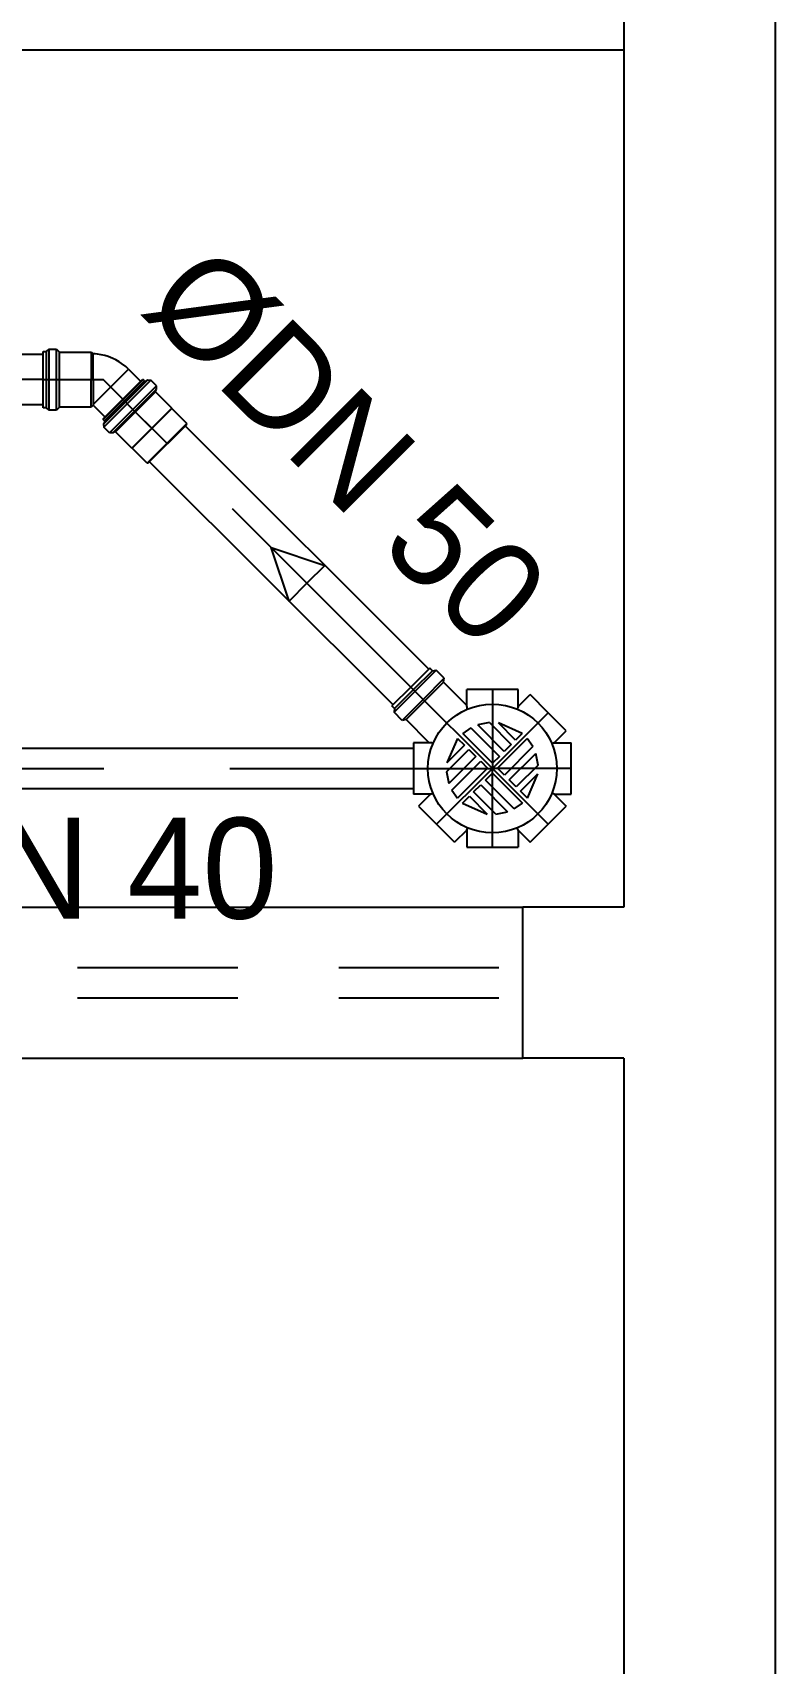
# Model space of a CAD drawing. Header units: millimetres. Extents: x -1292 to 2253, y 326 to 453.
# Drawn here: x 2098.413 to 2099.149, y 346.221 to 347.838 of the extents above; entities that cross this region are included whole.
import ezdxf
from ezdxf.enums import TextEntityAlignment as Align

# ---------------------------------------------------------------- set-up
doc = ezdxf.new("R2010")
doc.units = ezdxf.units.MM
doc.header["$LTSCALE"] = 0.5
doc.linetypes.add('HIDDEN', pattern=[9.525, 6.35, -3.175])
doc.linetypes.add('HIDDENX2', pattern=[0.75, 0.5, -0.25])
for name, color, linetype in [('-HIDRO', 8, 'Continuous'), ('Eixo', 4, 'HIDDENX2'), ('Esgoto', 5, 'ByLayer'), ('TEXTO', 7, 'Continuous')]:
    doc.layers.add(name, color=color, linetype=linetype)

msp = doc.modelspace()

# ---------------------------------------------------------------- linework, layer by layer
at = {"layer": '-HIDRO', "ltscale": 0.05}
for p, q in [((2099.1487, 364.4712), (2099.1487, 339.4712)), ((2098.9987, 348.6212), (2098.9987, 346.9712)), ((2098.1487, 347.8212), (2098.9987, 347.8212)), ((2098.1987, 346.9712), (2098.8987, 346.9712)), ((2098.9987, 346.9712), (2098.8987, 346.9712)), ((2098.8987, 346.8212), (2098.8987, 346.9712)), ((2098.1987, 346.8212), (2098.8987, 346.8212)), ((2098.9987, 346.8212), (2098.8987, 346.8212)), ((2098.9987, 346.8212), (2098.9987, 339.9712))]:
    msp.add_line(p, q, dxfattribs=at)
at = {"layer": '-HIDRO', "linetype": 'HIDDEN', "ltscale": 0.05}
for p, q in [((2098.1987, 346.9112), (2098.8987, 346.9112)), ((2098.1987, 346.8812), (2098.8987, 346.8812))]:
    msp.add_line(p, q, dxfattribs=at)
at = {"layer": 'Eixo'}
for p, q in [((2098.4233, 347.4942), (2097.5236, 347.4942)), ((2098.4233, 347.4942), (2098.4828, 347.4942)), ((2098.5298, 347.4471), (2098.4828, 347.4942)), ((2098.5465, 347.4305), (2098.5244, 347.4526)), ((2098.5298, 347.4471), (2098.5244, 347.4526)), ((2098.7876, 347.1893), (2098.5465, 347.4305)), ((2098.7876, 347.1893), (2098.8684, 347.1086)), ((2098.8684, 347.1868), (2098.8684, 347.1086)), ((2098.9236, 347.1639), (2098.8684, 347.1086)), ((2097.8583, 347.1086), (2098.7902, 347.1086)), ((2098.7902, 347.1086), (2098.8684, 347.1086)), ((2098.8131, 347.0533), (2098.8684, 347.1086)), ((2098.9465, 347.1086), (2098.8684, 347.1086)), ((2098.9236, 347.0533), (2098.8684, 347.1086)), ((2098.8684, 347.0304), (2098.8684, 347.1086))]:
    msp.add_line(p, q, dxfattribs=at)
at = {"layer": 'Esgoto', "color": 2}
for p, q in [((2098.4233, 347.4663), (2098.4234, 347.5221)), ((2098.4234, 347.5221), (2098.4268, 347.5221)), ((2098.4267, 347.4663), (2098.4268, 347.5221)), ((2098.4268, 347.5221), (2098.4294, 347.5244)), ((2098.4294, 347.5244), (2098.4367, 347.5244)), ((2098.4294, 347.4639), (2098.4294, 347.5244)), ((2098.4366, 347.4639), (2098.4367, 347.5244)), ((2098.4367, 347.5244), (2098.4396, 347.5214)), ((2098.4395, 347.4669), (2098.4396, 347.5214)), ((2098.4396, 347.5214), (2098.4711, 347.5213)), ((2098.471, 347.4669), (2098.4711, 347.5213)), ((2098.4711, 347.5213), (2098.4727, 347.5197)), ((2098.4749, 347.5196), (2098.4727, 347.5197)), ((2098.4727, 347.5197), (2098.4729, 347.4688)), ((2098.4772, 347.5194), (2098.4749, 347.5196)), ((2098.4809, 347.5188), (2098.4772, 347.5194)), ((2098.4846, 347.518), (2098.4809, 347.5188)), ((2098.4879, 347.517), (2098.4846, 347.518)), ((2098.508, 347.5045), (2098.4729, 347.4694)), ((2098.4924, 347.5152), (2098.4879, 347.517)), ((2098.4952, 347.5139), (2098.4924, 347.5152)), ((2098.4987, 347.5119), (2098.4952, 347.5139)), ((2098.501, 347.5103), (2098.4987, 347.5119)), ((2098.5051, 347.5072), (2098.501, 347.5103)), ((2098.508, 347.5045), (2098.5051, 347.5072)), ((2098.508, 347.5045), (2098.52, 347.4924)), ((2098.4828, 347.4545), (2098.5225, 347.4942)), ((2098.4828, 347.4552), (2098.5218, 347.4942)), ((2098.4831, 347.45), (2098.527, 347.4939)), ((2098.4835, 347.4469), (2098.53, 347.4935)), ((2098.4841, 347.4532), (2098.5238, 347.4929)), ((2098.4843, 347.452), (2098.525, 347.4927)), ((2098.4891, 347.4414), (2098.5356, 347.4879)), ((2098.5218, 347.4942), (2098.5225, 347.4942)), ((2098.5238, 347.4929), (2098.5225, 347.4942)), ((2098.5238, 347.4929), (2098.525, 347.4927)), ((2098.525, 347.4927), (2098.527, 347.4939)), ((2098.527, 347.4939), (2098.53, 347.4935)), ((2098.5356, 347.4879), (2098.53, 347.4935)), ((2098.5357, 347.4846), (2098.5356, 347.4879)), ((2098.4924, 347.4413), (2098.5357, 347.4846)), ((2098.4938, 347.4424), (2098.5346, 347.4832)), ((2098.4951, 347.4423), (2098.5347, 347.4819)), ((2098.5346, 347.4832), (2098.5357, 347.4846)), ((2098.5347, 347.4819), (2098.5346, 347.4832)), ((2098.5507, 347.4658), (2098.5347, 347.4819)), ((2098.4267, 347.4663), (2098.4233, 347.4663)), ((2098.4294, 347.4639), (2098.4267, 347.4663)), ((2098.4366, 347.4639), (2098.4294, 347.4639)), ((2098.4395, 347.4669), (2098.4366, 347.4639)), ((2098.471, 347.4669), (2098.4395, 347.4669)), ((2098.4729, 347.4688), (2098.471, 347.4669)), ((2098.4846, 347.4571), (2098.4729, 347.4688)), ((2098.4828, 347.4552), (2098.4828, 347.4545)), ((2098.4841, 347.4532), (2098.4828, 347.4545)), ((2098.4841, 347.4532), (2098.4843, 347.452)), ((2098.5111, 347.4263), (2098.5507, 347.4658)), ((2098.5114, 347.4263), (2098.5507, 347.4656)), ((2098.5507, 347.4656), (2098.5507, 347.4658)), ((2098.5657, 347.4505), (2098.5507, 347.4656)), ((2098.4843, 347.452), (2098.4831, 347.45)), ((2098.4831, 347.45), (2098.4835, 347.4469)), ((2098.4891, 347.4414), (2098.4835, 347.4469)), ((2098.4924, 347.4413), (2098.4891, 347.4414)), ((2098.4938, 347.4424), (2098.4924, 347.4413)), ((2098.4951, 347.4423), (2098.4938, 347.4424)), ((2098.5111, 347.4263), (2098.4951, 347.4423)), ((2098.5265, 347.4112), (2098.5657, 347.4505)), ((2098.5272, 347.4112), (2098.5657, 347.4498)), ((2098.5657, 347.4498), (2098.5657, 347.4505)), ((2098.5114, 347.4263), (2098.5111, 347.4263)), ((2098.5265, 347.4112), (2098.5114, 347.4263)), ((2098.5272, 347.4112), (2098.5265, 347.4112)), ((2098.8064, 347.2081), (2098.7876, 347.1893)), ((2098.809, 347.2055), (2098.7902, 347.1868)), ((2098.8127, 347.206), (2098.7919, 347.1851)), ((2098.8207, 347.198), (2098.7998, 347.1771)), ((2098.809, 347.2055), (2098.8064, 347.2081)), ((2098.809, 347.2055), (2098.8127, 347.206)), ((2098.8207, 347.198), (2098.8127, 347.206)), ((2098.82, 347.194), (2098.8207, 347.198)), ((2098.7876, 347.1893), (2098.7689, 347.1706)), ((2098.7919, 347.1851), (2098.771, 347.1643)), ((2098.7902, 347.1868), (2098.7714, 347.168)), ((2098.82, 347.194), (2098.8015, 347.1755)), ((2098.843, 347.1711), (2098.82, 347.194)), ((2098.843, 347.17), (2098.843, 347.1868)), ((2098.8684, 347.1868), (2098.843, 347.1868)), ((2098.8938, 347.1868), (2098.8684, 347.1868)), ((2098.8938, 347.1699), (2098.8938, 347.1868)), ((2098.8938, 347.1699), (2098.9057, 347.1819)), ((2098.9236, 347.1639), (2098.9057, 347.1819)), ((2098.7714, 347.168), (2098.7689, 347.1706)), ((2098.7714, 347.168), (2098.771, 347.1643)), ((2098.779, 347.1563), (2098.771, 347.1643)), ((2098.7998, 347.1771), (2098.779, 347.1563)), ((2098.8015, 347.1755), (2098.783, 347.157)), ((2098.843, 347.17), (2098.843, 347.17)), ((2098.843, 347.17), (2098.843, 347.17)), ((2098.843, 347.17), (2098.843, 347.17)), ((2098.843, 347.17), (2098.843, 347.17)), ((2098.843, 347.17), (2098.843, 347.17)), ((2098.843, 347.17), (2098.843, 347.17)), ((2098.843, 347.17), (2098.843, 347.17)), ((2098.843, 347.17), (2098.843, 347.17)), ((2098.843, 347.17), (2098.843, 347.17)), ((2098.843, 347.17), (2098.843, 347.1699)), ((2098.843, 347.1699), (2098.843, 347.1699)), ((2098.843, 347.1699), (2098.843, 347.1699)), ((2098.843, 347.1699), (2098.843, 347.1699)), ((2098.843, 347.1699), (2098.843, 347.1699)), ((2098.843, 347.1699), (2098.843, 347.1699)), ((2098.843, 347.1699), (2098.843, 347.1699)), ((2098.843, 347.1699), (2098.843, 347.1699)), ((2098.843, 347.1699), (2098.843, 347.1699)), ((2098.843, 347.1699), (2098.843, 347.1699)), ((2098.843, 347.1699), (2098.843, 347.1699)), ((2098.843, 347.1699), (2098.843, 347.1699)), ((2098.843, 347.1699), (2098.843, 347.1699)), ((2098.843, 347.1699), (2098.843, 347.1698)), ((2098.843, 347.1698), (2098.843, 347.1698)), ((2098.843, 347.1698), (2098.843, 347.1698)), ((2098.843, 347.1698), (2098.843, 347.1698)), ((2098.843, 347.1698), (2098.843, 347.1698)), ((2098.843, 347.1698), (2098.843, 347.1698)), ((2098.843, 347.1698), (2098.843, 347.1698)), ((2098.843, 347.1698), (2098.843, 347.1698)), ((2098.843, 347.1698), (2098.843, 347.1698)), ((2098.843, 347.1698), (2098.843, 347.1698)), ((2098.843, 347.1698), (2098.843, 347.1698)), ((2098.843, 347.1698), (2098.843, 347.1698)), ((2098.843, 347.1698), (2098.843, 347.1698)), ((2098.843, 347.1698), (2098.843, 347.1697)), ((2098.843, 347.1697), (2098.843, 347.1697)), ((2098.843, 347.1697), (2098.843, 347.1697)), ((2098.843, 347.1697), (2098.843, 347.1697)), ((2098.843, 347.1697), (2098.843, 347.1697)), ((2098.843, 347.1697), (2098.843, 347.1697)), ((2098.843, 347.1697), (2098.843, 347.1697)), ((2098.843, 347.1697), (2098.843, 347.1697)), ((2098.843, 347.1697), (2098.843, 347.1697)), ((2098.843, 347.1697), (2098.843, 347.1697)), ((2098.843, 347.1697), (2098.843, 347.1697)), ((2098.843, 347.1697), (2098.843, 347.1696)), ((2098.843, 347.1696), (2098.843, 347.1696)), ((2098.843, 347.1696), (2098.843, 347.1696)), ((2098.843, 347.1696), (2098.843, 347.1696)), ((2098.843, 347.1696), (2098.843, 347.1696)), ((2098.843, 347.1696), (2098.843, 347.1696)), ((2098.843, 347.1696), (2098.843, 347.1696)), ((2098.843, 347.1696), (2098.843, 347.1696)), ((2098.843, 347.1696), (2098.843, 347.1696)), ((2098.843, 347.1696), (2098.843, 347.1696)), ((2098.843, 347.1696), (2098.843, 347.1696)), ((2098.843, 347.1696), (2098.843, 347.1696)), ((2098.843, 347.1696), (2098.843, 347.1695)), ((2098.843, 347.1695), (2098.843, 347.1695)), ((2098.843, 347.1695), (2098.843, 347.1695)), ((2098.843, 347.1695), (2098.843, 347.1695)), ((2098.843, 347.1695), (2098.843, 347.1695)), ((2098.843, 347.1695), (2098.843, 347.1695)), ((2098.843, 347.1695), (2098.843, 347.1695)), ((2098.843, 347.1695), (2098.843, 347.1695)), ((2098.843, 347.1695), (2098.843, 347.1695)), ((2098.843, 347.1695), (2098.843, 347.1695)), ((2098.843, 347.1695), (2098.843, 347.1694)), ((2098.843, 347.1694), (2098.843, 347.1694)), ((2098.843, 347.1694), (2098.843, 347.1694)), ((2098.843, 347.1694), (2098.843, 347.1694)), ((2098.843, 347.1694), (2098.843, 347.1694)), ((2098.843, 347.1694), (2098.843, 347.1694)), ((2098.843, 347.1694), (2098.843, 347.1694)), ((2098.843, 347.1694), (2098.843, 347.1694)), ((2098.843, 347.1694), (2098.843, 347.1694)), ((2098.843, 347.1694), (2098.843, 347.1694)), ((2098.843, 347.1694), (2098.843, 347.1694)), ((2098.843, 347.1694), (2098.843, 347.1693)), ((2098.843, 347.1693), (2098.843, 347.1693)), ((2098.843, 347.1693), (2098.843, 347.1693)), ((2098.843, 347.1693), (2098.843, 347.1693)), ((2098.843, 347.1693), (2098.843, 347.1693)), ((2098.843, 347.1693), (2098.843, 347.1693)), ((2098.843, 347.1693), (2098.843, 347.1693)), ((2098.843, 347.1693), (2098.843, 347.1693)), ((2098.843, 347.1693), (2098.843, 347.1693)), ((2098.843, 347.1693), (2098.843, 347.1693)), ((2098.843, 347.1693), (2098.843, 347.1692)), ((2098.843, 347.1692), (2098.843, 347.1692)), ((2098.843, 347.1692), (2098.843, 347.1692)), ((2098.843, 347.1692), (2098.843, 347.1692)), ((2098.843, 347.1692), (2098.843, 347.1692)), ((2098.843, 347.1692), (2098.843, 347.1692)), ((2098.843, 347.1692), (2098.843, 347.1692)), ((2098.843, 347.1692), (2098.843, 347.1692)), ((2098.843, 347.1692), (2098.843, 347.1692)), ((2098.843, 347.1692), (2098.843, 347.1692)), ((2098.843, 347.1692), (2098.843, 347.1691)), ((2098.843, 347.1691), (2098.843, 347.1691)), ((2098.843, 347.1691), (2098.843, 347.1691)), ((2098.843, 347.1691), (2098.843, 347.1691)), ((2098.843, 347.1691), (2098.843, 347.1691)), ((2098.843, 347.1691), (2098.843, 347.1691)), ((2098.843, 347.1691), (2098.843, 347.1691)), ((2098.843, 347.1691), (2098.843, 347.1691)), ((2098.843, 347.1691), (2098.843, 347.1691)), ((2098.843, 347.1691), (2098.843, 347.169)), ((2098.843, 347.169), (2098.8431, 347.169)), ((2098.8431, 347.169), (2098.8431, 347.169)), ((2098.8431, 347.169), (2098.8431, 347.169)), ((2098.8431, 347.169), (2098.8431, 347.169)), ((2098.8431, 347.169), (2098.8431, 347.169)), ((2098.8431, 347.169), (2098.8431, 347.169)), ((2098.8431, 347.169), (2098.8431, 347.169)), ((2098.8431, 347.169), (2098.8431, 347.169)), ((2098.8431, 347.169), (2098.8431, 347.1689)), ((2098.8431, 347.1689), (2098.8431, 347.1689)), ((2098.8431, 347.1689), (2098.8431, 347.1689)), ((2098.8431, 347.1689), (2098.8431, 347.1689)), ((2098.8431, 347.1689), (2098.8431, 347.1689)), ((2098.8431, 347.1689), (2098.8431, 347.1689)), ((2098.8431, 347.1689), (2098.8431, 347.1689)), ((2098.8431, 347.1689), (2098.8431, 347.1689)), ((2098.8431, 347.1689), (2098.8431, 347.1689)), ((2098.8431, 347.1689), (2098.8431, 347.1689)), ((2098.8431, 347.1689), (2098.8431, 347.1688)), ((2098.8431, 347.1688), (2098.8431, 347.1688)), ((2098.8431, 347.1688), (2098.8431, 347.1688)), ((2098.8431, 347.1688), (2098.8431, 347.1688)), ((2098.8431, 347.1688), (2098.8431, 347.1688)), ((2098.8431, 347.1688), (2098.8431, 347.1688)), ((2098.8431, 347.1688), (2098.8431, 347.1688)), ((2098.8431, 347.1688), (2098.8431, 347.1688)), ((2098.8431, 347.1688), (2098.8431, 347.1687)), ((2098.8431, 347.1687), (2098.8431, 347.1687)), ((2098.8431, 347.1687), (2098.8431, 347.1687)), ((2098.8431, 347.1687), (2098.8431, 347.1687)), ((2098.8431, 347.1687), (2098.8431, 347.1687)), ((2098.8431, 347.1687), (2098.8431, 347.1687)), ((2098.8431, 347.1687), (2098.8431, 347.1687)), ((2098.8431, 347.1687), (2098.8431, 347.1687)), ((2098.8431, 347.1687), (2098.8431, 347.1687)), ((2098.8431, 347.1687), (2098.8431, 347.1686)), ((2098.8431, 347.1686), (2098.8431, 347.1686)), ((2098.8431, 347.1686), (2098.8431, 347.1686)), ((2098.8431, 347.1686), (2098.8431, 347.1686)), ((2098.8431, 347.1686), (2098.8431, 347.1686)), ((2098.8431, 347.1686), (2098.8431, 347.1686)), ((2098.8431, 347.1686), (2098.8431, 347.1686)), ((2098.8431, 347.1686), (2098.8431, 347.1686)), ((2098.8431, 347.1686), (2098.8431, 347.1686)), ((2098.8431, 347.1686), (2098.8431, 347.1685)), ((2098.8431, 347.1685), (2098.8431, 347.1685)), ((2098.8431, 347.1685), (2098.8431, 347.1685)), ((2098.8431, 347.1685), (2098.8431, 347.1685)), ((2098.8431, 347.1685), (2098.8431, 347.1685)), ((2098.8431, 347.1685), (2098.8431, 347.1685)), ((2098.8431, 347.1685), (2098.8431, 347.1685)), ((2098.8431, 347.1685), (2098.8431, 347.1685)), ((2098.8431, 347.1685), (2098.8432, 347.1684)), ((2098.8432, 347.1684), (2098.8432, 347.1684)), ((2098.8432, 347.1684), (2098.8432, 347.1684)), ((2098.8432, 347.1684), (2098.8432, 347.1684)), ((2098.8432, 347.1684), (2098.8432, 347.1684)), ((2098.8432, 347.1684), (2098.8432, 347.1684)), ((2098.8432, 347.1684), (2098.8432, 347.1684)), ((2098.8432, 347.1684), (2098.8432, 347.1684)), ((2098.8432, 347.1684), (2098.8432, 347.1684)), ((2098.8432, 347.1684), (2098.8432, 347.1683)), ((2098.8432, 347.1683), (2098.8432, 347.1683)), ((2098.8432, 347.1683), (2098.8432, 347.1683)), ((2098.8432, 347.1683), (2098.8432, 347.1683)), ((2098.8432, 347.1683), (2098.8432, 347.1683)), ((2098.8432, 347.1683), (2098.8432, 347.1683)), ((2098.8432, 347.1683), (2098.8432, 347.1683)), ((2098.8432, 347.1683), (2098.8432, 347.1683)), ((2098.8432, 347.1683), (2098.8432, 347.1682)), ((2098.8432, 347.1682), (2098.8432, 347.1682)), ((2098.8432, 347.1682), (2098.8432, 347.1682)), ((2098.8432, 347.1682), (2098.8432, 347.1682)), ((2098.8432, 347.1682), (2098.8432, 347.1682)), ((2098.8432, 347.1682), (2098.8432, 347.1682)), ((2098.8432, 347.1682), (2098.8432, 347.1682)), ((2098.8432, 347.1682), (2098.8432, 347.1682)), ((2098.8432, 347.1682), (2098.8432, 347.1681)), ((2098.8432, 347.1681), (2098.8432, 347.1681)), ((2098.8432, 347.1681), (2098.8432, 347.1681)), ((2098.8432, 347.1681), (2098.8432, 347.1681)), ((2098.8432, 347.1681), (2098.8432, 347.1681)), ((2098.8432, 347.1681), (2098.8432, 347.1681)), ((2098.8432, 347.1681), (2098.8432, 347.1681)), ((2098.8432, 347.1681), (2098.8432, 347.1681)), ((2098.8432, 347.1681), (2098.8432, 347.1681)), ((2098.8432, 347.1681), (2098.8432, 347.168)), ((2098.8432, 347.168), (2098.8432, 347.168)), ((2098.8432, 347.168), (2098.8432, 347.168)), ((2098.8432, 347.168), (2098.8432, 347.168)), ((2098.8432, 347.168), (2098.8432, 347.168)), ((2098.8432, 347.168), (2098.8432, 347.168)), ((2098.8432, 347.168), (2098.8432, 347.168)), ((2098.8432, 347.168), (2098.8432, 347.168)), ((2098.8432, 347.168), (2098.8433, 347.1679)), ((2098.8433, 347.1679), (2098.8433, 347.1679)), ((2098.8433, 347.1679), (2098.8433, 347.1679)), ((2098.8433, 347.1679), (2098.8433, 347.1679)), ((2098.8433, 347.1679), (2098.8433, 347.1679)), ((2098.8433, 347.1679), (2098.8433, 347.1679)), ((2098.8433, 347.1679), (2098.8433, 347.1679)), ((2098.8433, 347.1679), (2098.8433, 347.1679)), ((2098.8433, 347.1679), (2098.8433, 347.1678)), ((2098.8433, 347.1678), (2098.8433, 347.1678)), ((2098.8433, 347.1678), (2098.8433, 347.1678)), ((2098.8433, 347.1678), (2098.8433, 347.1678)), ((2098.8433, 347.1678), (2098.8433, 347.1678)), ((2098.8433, 347.1678), (2098.8433, 347.1678)), ((2098.8433, 347.1678), (2098.8433, 347.1678)), ((2098.8433, 347.1678), (2098.8433, 347.1678)), ((2098.8433, 347.1678), (2098.8433, 347.1677)), ((2098.8433, 347.1677), (2098.8433, 347.1677)), ((2098.8433, 347.1677), (2098.8433, 347.1677)), ((2098.8433, 347.1677), (2098.8433, 347.1677)), ((2098.8433, 347.1677), (2098.8433, 347.1677)), ((2098.8433, 347.1677), (2098.8433, 347.1677)), ((2098.8433, 347.1677), (2098.8433, 347.1677)), ((2098.8433, 347.1677), (2098.8433, 347.1677)), ((2098.8433, 347.1677), (2098.8433, 347.1676)), ((2098.8433, 347.1676), (2098.8433, 347.1676)), ((2098.8433, 347.1676), (2098.8433, 347.1676)), ((2098.8433, 347.1676), (2098.8433, 347.1676)), ((2098.8433, 347.1676), (2098.8433, 347.1676)), ((2098.8433, 347.1676), (2098.8433, 347.1676)), ((2098.8433, 347.1676), (2098.8433, 347.1676)), ((2098.8433, 347.1676), (2098.8433, 347.1676)), ((2098.8433, 347.1676), (2098.8433, 347.1675)), ((2098.8433, 347.1675), (2098.8433, 347.1675)), ((2098.8433, 347.1675), (2098.8433, 347.1675)), ((2098.8433, 347.1675), (2098.8433, 347.1675)), ((2098.8433, 347.1675), (2098.8433, 347.1675)), ((2098.8433, 347.1675), (2098.8433, 347.1675)), ((2098.8433, 347.1675), (2098.8434, 347.1675)), ((2098.8434, 347.1675), (2098.8434, 347.1675)), ((2098.8434, 347.1675), (2098.8434, 347.1674)), ((2098.8434, 347.1674), (2098.8434, 347.1674)), ((2098.8434, 347.1674), (2098.8434, 347.1674)), ((2098.8434, 347.1674), (2098.8434, 347.1674)), ((2098.8434, 347.1674), (2098.8434, 347.1674)), ((2098.8434, 347.1674), (2098.8434, 347.1674)), ((2098.8434, 347.1674), (2098.8434, 347.1674)), ((2098.8434, 347.1674), (2098.8434, 347.1674)), ((2098.8434, 347.1674), (2098.8434, 347.1673)), ((2098.8434, 347.1673), (2098.8434, 347.1673)), ((2098.8434, 347.1673), (2098.8434, 347.1673)), ((2098.8434, 347.1673), (2098.8434, 347.1673)), ((2098.8938, 347.1699), (2098.8928, 347.1675)), ((2098.9416, 347.146), (2098.9236, 347.1639)), ((2098.783, 347.157), (2098.779, 347.1563)), ((2098.8059, 347.134), (2098.783, 347.157)), ((2098.8471, 347.1489), (2098.839, 347.1433)), ((2098.8471, 347.1489), (2098.8754, 347.1206)), ((2098.8654, 347.154), (2098.8539, 347.1517)), ((2098.8802, 347.1254), (2098.8539, 347.1517)), ((2098.8654, 347.154), (2098.8871, 347.1323)), ((2098.898, 347.1432), (2098.8743, 347.1537)), ((2098.8914, 347.1366), (2098.8743, 347.1537)), ((2098.9297, 347.134), (2098.9416, 347.146)), ((2098.807, 347.134), (2098.7902, 347.134)), ((2098.7902, 347.134), (2098.7902, 347.1086)), ((2098.8071, 347.134), (2098.807, 347.134)), ((2098.807, 347.134), (2098.807, 347.134)), ((2098.807, 347.134), (2098.807, 347.134)), ((2098.807, 347.134), (2098.807, 347.134)), ((2098.807, 347.134), (2098.807, 347.134)), ((2098.807, 347.134), (2098.807, 347.134)), ((2098.807, 347.134), (2098.807, 347.134)), ((2098.807, 347.134), (2098.807, 347.134)), ((2098.807, 347.134), (2098.807, 347.134)), ((2098.807, 347.134), (2098.807, 347.134)), ((2098.807, 347.134), (2098.807, 347.134)), ((2098.807, 347.134), (2098.807, 347.134)), ((2098.8072, 347.134), (2098.8071, 347.134)), ((2098.8071, 347.134), (2098.8071, 347.134)), ((2098.8071, 347.134), (2098.8071, 347.134)), ((2098.8071, 347.134), (2098.8071, 347.134)), ((2098.8071, 347.134), (2098.8071, 347.134)), ((2098.8071, 347.134), (2098.8071, 347.134)), ((2098.8071, 347.134), (2098.8071, 347.134)), ((2098.8071, 347.134), (2098.8071, 347.134)), ((2098.8071, 347.134), (2098.8071, 347.134)), ((2098.8071, 347.134), (2098.8071, 347.134)), ((2098.8071, 347.134), (2098.8071, 347.134)), ((2098.8071, 347.134), (2098.8071, 347.134)), ((2098.8071, 347.134), (2098.8071, 347.134)), ((2098.8073, 347.134), (2098.8072, 347.134)), ((2098.8072, 347.134), (2098.8072, 347.134)), ((2098.8072, 347.134), (2098.8072, 347.134)), ((2098.8072, 347.134), (2098.8072, 347.134)), ((2098.8072, 347.134), (2098.8072, 347.134)), ((2098.8072, 347.134), (2098.8072, 347.134)), ((2098.8072, 347.134), (2098.8072, 347.134)), ((2098.8072, 347.134), (2098.8072, 347.134)), ((2098.8072, 347.134), (2098.8072, 347.134)), ((2098.8072, 347.134), (2098.8072, 347.134)), ((2098.8072, 347.134), (2098.8072, 347.134)), ((2098.8072, 347.134), (2098.8072, 347.134)), ((2098.8074, 347.134), (2098.8073, 347.134)), ((2098.8073, 347.134), (2098.8073, 347.134)), ((2098.8073, 347.134), (2098.8073, 347.134)), ((2098.8073, 347.134), (2098.8073, 347.134)), ((2098.8073, 347.134), (2098.8073, 347.134)), ((2098.8073, 347.134), (2098.8073, 347.134)), ((2098.8073, 347.134), (2098.8073, 347.134)), ((2098.8073, 347.134), (2098.8073, 347.134)), ((2098.8073, 347.134), (2098.8073, 347.134)), ((2098.8073, 347.134), (2098.8073, 347.134)), ((2098.8073, 347.134), (2098.8073, 347.134)), ((2098.8073, 347.134), (2098.8073, 347.134)), ((2098.8075, 347.134), (2098.8074, 347.134)), ((2098.8074, 347.134), (2098.8074, 347.134)), ((2098.8074, 347.134), (2098.8074, 347.134)), ((2098.8074, 347.134), (2098.8074, 347.134)), ((2098.8074, 347.134), (2098.8074, 347.134)), ((2098.8074, 347.134), (2098.8074, 347.134)), ((2098.8074, 347.134), (2098.8074, 347.134)), ((2098.8074, 347.134), (2098.8074, 347.134)), ((2098.8074, 347.134), (2098.8074, 347.134)), ((2098.8074, 347.134), (2098.8074, 347.134)), ((2098.8074, 347.134), (2098.8074, 347.134)), ((2098.8076, 347.134), (2098.8075, 347.134)), ((2098.8075, 347.134), (2098.8075, 347.134)), ((2098.8075, 347.134), (2098.8075, 347.134)), ((2098.8075, 347.134), (2098.8075, 347.134)), ((2098.8075, 347.134), (2098.8075, 347.134)), ((2098.8075, 347.134), (2098.8075, 347.134)), ((2098.8075, 347.134), (2098.8075, 347.134)), ((2098.8075, 347.134), (2098.8075, 347.134)), ((2098.8075, 347.134), (2098.8075, 347.134)), ((2098.8075, 347.134), (2098.8075, 347.134)), ((2098.8075, 347.134), (2098.8075, 347.134)), ((2098.8077, 347.134), (2098.8076, 347.134)), ((2098.8076, 347.134), (2098.8076, 347.134)), ((2098.8076, 347.134), (2098.8076, 347.134)), ((2098.8076, 347.134), (2098.8076, 347.134)), ((2098.8076, 347.134), (2098.8076, 347.134)), ((2098.8076, 347.134), (2098.8076, 347.134)), ((2098.8076, 347.134), (2098.8076, 347.134)), ((2098.8076, 347.134), (2098.8076, 347.134)), ((2098.8076, 347.134), (2098.8076, 347.134)), ((2098.8076, 347.134), (2098.8076, 347.134)), ((2098.8078, 347.134), (2098.8077, 347.134)), ((2098.8077, 347.134), (2098.8077, 347.134)), ((2098.8077, 347.134), (2098.8077, 347.134)), ((2098.8077, 347.134), (2098.8077, 347.134)), ((2098.8077, 347.134), (2098.8077, 347.134)), ((2098.8077, 347.134), (2098.8077, 347.134)), ((2098.8077, 347.134), (2098.8077, 347.134)), ((2098.8077, 347.134), (2098.8077, 347.134)), ((2098.8077, 347.134), (2098.8077, 347.134)), ((2098.8077, 347.134), (2098.8077, 347.134)), ((2098.8078, 347.1339), (2098.8078, 347.134)), ((2098.8078, 347.134), (2098.8078, 347.134)), ((2098.8078, 347.134), (2098.8078, 347.134)), ((2098.8078, 347.134), (2098.8078, 347.134)), ((2098.8078, 347.134), (2098.8078, 347.134)), ((2098.8078, 347.134), (2098.8078, 347.134)), ((2098.8078, 347.134), (2098.8078, 347.134)), ((2098.8078, 347.134), (2098.8078, 347.134)), ((2098.8079, 347.1339), (2098.8078, 347.1339)), ((2098.8078, 347.1339), (2098.8078, 347.1339)), ((2098.808, 347.1339), (2098.8079, 347.1339)), ((2098.8079, 347.1339), (2098.8079, 347.1339)), ((2098.8079, 347.1339), (2098.8079, 347.1339)), ((2098.8079, 347.1339), (2098.8079, 347.1339)), ((2098.8079, 347.1339), (2098.8079, 347.1339)), ((2098.8079, 347.1339), (2098.8079, 347.1339)), ((2098.8079, 347.1339), (2098.8079, 347.1339)), ((2098.8079, 347.1339), (2098.8079, 347.1339)), ((2098.8079, 347.1339), (2098.8079, 347.1339)), ((2098.8079, 347.1339), (2098.8079, 347.1339)), ((2098.8081, 347.1339), (2098.808, 347.1339)), ((2098.808, 347.1339), (2098.808, 347.1339)), ((2098.808, 347.1339), (2098.808, 347.1339)), ((2098.808, 347.1339), (2098.808, 347.1339)), ((2098.808, 347.1339), (2098.808, 347.1339)), ((2098.808, 347.1339), (2098.808, 347.1339)), ((2098.808, 347.1339), (2098.808, 347.1339)), ((2098.808, 347.1339), (2098.808, 347.1339)), ((2098.808, 347.1339), (2098.808, 347.1339)), ((2098.8082, 347.1339), (2098.8081, 347.1339)), ((2098.8081, 347.1339), (2098.8081, 347.1339)), ((2098.8081, 347.1339), (2098.8081, 347.1339)), ((2098.8081, 347.1339), (2098.8081, 347.1339)), ((2098.8081, 347.1339), (2098.8081, 347.1339)), ((2098.8081, 347.1339), (2098.8081, 347.1339)), ((2098.8081, 347.1339), (2098.8081, 347.1339)), ((2098.8081, 347.1339), (2098.8081, 347.1339)), ((2098.8081, 347.1339), (2098.8081, 347.1339)), ((2098.8083, 347.1339), (2098.8082, 347.1339)), ((2098.8082, 347.1339), (2098.8082, 347.1339)), ((2098.8082, 347.1339), (2098.8082, 347.1339)), ((2098.8082, 347.1339), (2098.8082, 347.1339)), ((2098.8082, 347.1339), (2098.8082, 347.1339)), ((2098.8082, 347.1339), (2098.8082, 347.1339)), ((2098.8082, 347.1339), (2098.8082, 347.1339)), ((2098.8082, 347.1339), (2098.8082, 347.1339)), ((2098.8082, 347.1339), (2098.8082, 347.1339)), ((2098.8084, 347.1339), (2098.8083, 347.1339)), ((2098.8083, 347.1339), (2098.8083, 347.1339)), ((2098.8083, 347.1339), (2098.8083, 347.1339)), ((2098.8083, 347.1339), (2098.8083, 347.1339)), ((2098.8083, 347.1339), (2098.8083, 347.1339)), ((2098.8083, 347.1339), (2098.8083, 347.1339)), ((2098.8083, 347.1339), (2098.8083, 347.1339)), ((2098.8083, 347.1339), (2098.8083, 347.1339)), ((2098.8083, 347.1339), (2098.8083, 347.1339)), ((2098.8085, 347.1338), (2098.8084, 347.1339)), ((2098.8084, 347.1339), (2098.8084, 347.1339)), ((2098.8084, 347.1339), (2098.8084, 347.1339)), ((2098.8084, 347.1339), (2098.8084, 347.1339)), ((2098.8084, 347.1339), (2098.8084, 347.1339)), ((2098.8084, 347.1339), (2098.8084, 347.1339)), ((2098.8084, 347.1339), (2098.8084, 347.1339)), ((2098.8084, 347.1339), (2098.8084, 347.1339)), ((2098.8086, 347.1338), (2098.8085, 347.1338)), ((2098.8085, 347.1338), (2098.8085, 347.1338)), ((2098.8085, 347.1338), (2098.8085, 347.1338)), ((2098.8085, 347.1338), (2098.8085, 347.1338)), ((2098.8085, 347.1338), (2098.8085, 347.1338)), ((2098.8085, 347.1338), (2098.8085, 347.1338)), ((2098.8085, 347.1338), (2098.8085, 347.1338)), ((2098.8085, 347.1338), (2098.8085, 347.1338)), ((2098.8085, 347.1338), (2098.8085, 347.1338)), ((2098.8087, 347.1338), (2098.8086, 347.1338)), ((2098.8086, 347.1338), (2098.8086, 347.1338)), ((2098.8086, 347.1338), (2098.8086, 347.1338)), ((2098.8086, 347.1338), (2098.8086, 347.1338)), ((2098.8086, 347.1338), (2098.8086, 347.1338)), ((2098.8086, 347.1338), (2098.8086, 347.1338)), ((2098.8086, 347.1338), (2098.8086, 347.1338)), ((2098.8086, 347.1338), (2098.8086, 347.1338)), ((2098.8088, 347.1338), (2098.8087, 347.1338)), ((2098.8087, 347.1338), (2098.8087, 347.1338)), ((2098.8087, 347.1338), (2098.8087, 347.1338)), ((2098.8087, 347.1338), (2098.8087, 347.1338)), ((2098.8087, 347.1338), (2098.8087, 347.1338)), ((2098.8087, 347.1338), (2098.8087, 347.1338)), ((2098.8087, 347.1338), (2098.8087, 347.1338)), ((2098.8087, 347.1338), (2098.8087, 347.1338)), ((2098.8087, 347.1338), (2098.8087, 347.1338)), ((2098.8089, 347.1338), (2098.8088, 347.1338)), ((2098.8088, 347.1338), (2098.8088, 347.1338)), ((2098.8088, 347.1338), (2098.8088, 347.1338)), ((2098.8088, 347.1338), (2098.8088, 347.1338)), ((2098.8088, 347.1338), (2098.8088, 347.1338)), ((2098.8088, 347.1338), (2098.8088, 347.1338)), ((2098.8088, 347.1338), (2098.8088, 347.1338)), ((2098.8088, 347.1338), (2098.8088, 347.1338)), ((2098.809, 347.1338), (2098.8089, 347.1338)), ((2098.8089, 347.1338), (2098.8089, 347.1338)), ((2098.8089, 347.1338), (2098.8089, 347.1338)), ((2098.8089, 347.1338), (2098.8089, 347.1338)), ((2098.8089, 347.1338), (2098.8089, 347.1338)), ((2098.8089, 347.1338), (2098.8089, 347.1338)), ((2098.8089, 347.1338), (2098.8089, 347.1338)), ((2098.8089, 347.1338), (2098.8089, 347.1338)), ((2098.809, 347.1337), (2098.809, 347.1338)), ((2098.8091, 347.1337), (2098.809, 347.1337)), ((2098.809, 347.1337), (2098.809, 347.1337)), ((2098.809, 347.1337), (2098.809, 347.1337)), ((2098.809, 347.1337), (2098.809, 347.1337)), ((2098.809, 347.1337), (2098.809, 347.1337)), ((2098.809, 347.1337), (2098.809, 347.1337)), ((2098.809, 347.1337), (2098.809, 347.1337)), ((2098.8092, 347.1337), (2098.8091, 347.1337)), ((2098.8091, 347.1337), (2098.8091, 347.1337)), ((2098.8091, 347.1337), (2098.8091, 347.1337)), ((2098.8091, 347.1337), (2098.8091, 347.1337)), ((2098.8091, 347.1337), (2098.8091, 347.1337)), ((2098.8091, 347.1337), (2098.8091, 347.1337)), ((2098.8091, 347.1337), (2098.8091, 347.1337)), ((2098.8091, 347.1337), (2098.8091, 347.1337)), ((2098.8093, 347.1337), (2098.8092, 347.1337)), ((2098.8092, 347.1337), (2098.8092, 347.1337)), ((2098.8092, 347.1337), (2098.8092, 347.1337)), ((2098.8092, 347.1337), (2098.8092, 347.1337)), ((2098.8092, 347.1337), (2098.8092, 347.1337)), ((2098.8092, 347.1337), (2098.8092, 347.1337)), ((2098.8092, 347.1337), (2098.8092, 347.1337)), ((2098.8092, 347.1337), (2098.8092, 347.1337)), ((2098.8094, 347.1337), (2098.8093, 347.1337)), ((2098.8093, 347.1337), (2098.8093, 347.1337)), ((2098.8093, 347.1337), (2098.8093, 347.1337)), ((2098.8093, 347.1337), (2098.8093, 347.1337)), ((2098.8093, 347.1337), (2098.8093, 347.1337)), ((2098.8093, 347.1337), (2098.8093, 347.1337)), ((2098.8093, 347.1337), (2098.8093, 347.1337)), ((2098.8093, 347.1337), (2098.8093, 347.1337)), ((2098.8094, 347.1336), (2098.8094, 347.1337)), ((2098.8094, 347.1337), (2098.8094, 347.1337)), ((2098.8094, 347.1337), (2098.8094, 347.1337)), ((2098.8094, 347.1337), (2098.8094, 347.1337)), ((2098.8094, 347.1337), (2098.8094, 347.1337)), ((2098.8094, 347.1337), (2098.8094, 347.1337)), ((2098.8094, 347.1337), (2098.8094, 347.1337)), ((2098.8095, 347.1336), (2098.8094, 347.1336)), ((2098.8096, 347.1336), (2098.8095, 347.1336)), ((2098.8095, 347.1336), (2098.8095, 347.1336)), ((2098.8095, 347.1336), (2098.8095, 347.1336)), ((2098.8095, 347.1336), (2098.8095, 347.1336)), ((2098.8095, 347.1336), (2098.8095, 347.1336)), ((2098.8095, 347.1336), (2098.8095, 347.1336)), ((2098.8095, 347.1336), (2098.8095, 347.1336)), ((2098.8095, 347.1336), (2098.8095, 347.1336)), ((2098.8097, 347.1336), (2098.8096, 347.1336)), ((2098.8096, 347.1336), (2098.8096, 347.1336)), ((2098.8096, 347.1336), (2098.8096, 347.1336)), ((2098.8096, 347.1336), (2098.8096, 347.1336)), ((2098.8096, 347.1336), (2098.8096, 347.1336)), ((2098.8096, 347.1336), (2098.8096, 347.1336)), ((2098.8096, 347.1336), (2098.8096, 347.1336)), ((2098.8096, 347.1336), (2098.8096, 347.1336)), ((2098.8097, 347.1336), (2098.8097, 347.1336)), ((2098.8097, 347.1336), (2098.8097, 347.1336)), ((2098.834, 347.1384), (2098.8232, 347.1141)), ((2098.8407, 347.1317), (2098.8232, 347.1141)), ((2098.834, 347.1384), (2098.8407, 347.1317)), ((2098.8686, 347.1138), (2098.839, 347.1433)), ((2098.8734, 347.1089), (2098.9028, 347.1383)), ((2098.8871, 347.1323), (2098.8802, 347.1254)), ((2098.9084, 347.1302), (2098.8803, 347.102)), ((2098.898, 347.1432), (2098.8914, 347.1366)), ((2098.9084, 347.1302), (2098.9028, 347.1383)), ((2098.9297, 347.134), (2098.9273, 347.133)), ((2098.9297, 347.134), (2098.9466, 347.134)), ((2098.9466, 347.1086), (2098.9466, 347.134)), ((2098.823, 347.1053), (2098.845, 347.1274)), ((2098.852, 347.1205), (2098.8253, 347.0938)), ((2098.8283, 347.0872), (2098.8568, 347.1157)), ((2098.845, 347.1274), (2098.852, 347.1205)), ((2098.8568, 347.1157), (2098.8636, 347.1088)), ((2098.8754, 347.1206), (2098.8686, 347.1138)), ((2098.8851, 347.0972), (2098.9114, 347.1234)), ((2098.9137, 347.1119), (2098.9114, 347.1234)), ((2098.7902, 347.1086), (2098.7902, 347.0832)), ((2098.823, 347.1053), (2098.8253, 347.0938)), ((2098.8636, 347.1088), (2098.8338, 347.079)), ((2098.8616, 347.0971), (2098.8685, 347.1039)), ((2098.8901, 347.0687), (2098.8616, 347.0971)), ((2098.8685, 347.1039), (2098.8982, 347.0743)), ((2098.8803, 347.102), (2098.8734, 347.1089)), ((2098.8921, 347.0903), (2098.8851, 347.0972)), ((2098.9137, 347.1119), (2098.8921, 347.0903)), ((2098.8964, 347.086), (2098.9135, 347.1031)), ((2098.9031, 347.0792), (2098.9135, 347.1031)), ((2098.9466, 347.0832), (2098.9466, 347.1086)), ((2098.807, 347.0832), (2098.7902, 347.0832)), ((2098.807, 347.0832), (2098.7951, 347.0713)), ((2098.807, 347.0832), (2098.8094, 347.0842)), ((2098.8283, 347.0872), (2098.8338, 347.079)), ((2098.8387, 347.0741), (2098.8456, 347.0811)), ((2098.8456, 347.0811), (2098.8633, 347.0634)), ((2098.8498, 347.0853), (2098.8568, 347.0922)), ((2098.8719, 347.0633), (2098.8498, 347.0853)), ((2098.8568, 347.0922), (2098.8833, 347.0657)), ((2098.9031, 347.0792), (2098.8964, 347.086)), ((2098.9297, 347.0832), (2098.9273, 347.0842)), ((2098.9297, 347.0832), (2098.9466, 347.0832)), ((2098.9297, 347.0832), (2098.9416, 347.0713)), ((2098.7951, 347.0713), (2098.8131, 347.0533)), ((2098.8387, 347.0741), (2098.8633, 347.0634)), ((2098.8719, 347.0633), (2098.8833, 347.0657)), ((2098.8901, 347.0687), (2098.8982, 347.0743)), ((2098.9236, 347.0533), (2098.9416, 347.0713)), ((2098.8131, 347.0533), (2098.831, 347.0354)), ((2098.843, 347.0473), (2098.844, 347.0497)), ((2098.8938, 347.0473), (2098.8928, 347.0497)), ((2098.9057, 347.0354), (2098.9236, 347.0533)), ((2098.843, 347.0473), (2098.831, 347.0354)), ((2098.843, 347.0473), (2098.843, 347.0304)), ((2098.8938, 347.0473), (2098.8938, 347.0304)), ((2098.8938, 347.0473), (2098.9057, 347.0354)), ((2098.843, 347.0304), (2098.8684, 347.0304)), ((2098.8684, 347.0304), (2098.8938, 347.0304))]:
    msp.add_line(p, q, dxfattribs=at)
at = {"layer": 'Esgoto', "color": 3}
for points in [[(2098.4233, 347.5192, 0), (2097.5236, 347.5192, 0)], [(2098.4233, 347.4692, 0), (2097.5236, 347.4692, 0)], [(2098.8053, 347.207, 0), (2098.5641, 347.4482, 0)], [(2098.77, 347.1717, 0), (2098.5288, 347.4128, 0)], [(2098.6847, 347.2923, 0), (2098.6847, 347.2923, 0), (2098.6671, 347.2746, 0), (2098.6494, 347.3276, 0), (2098.7024, 347.3099, 0), (2098.6847, 347.2923, 0)], [(2097.8583, 347.1286, 0), (2098.7902, 347.1286, 0)], [(2097.8583, 347.0886, 0), (2098.7902, 347.0886, 0)]]:
    msp.add_polyline3d(points, dxfattribs=at)
at = {"layer": 'Esgoto', "color": 2}
msp.add_circle((2098.8684, 347.1086), 0.0638, dxfattribs=at)

# ---------------------------------------------------------------- texts
at = {"layer": 'TEXTO'}
msp.add_text('ØDN 50', height=0.1, rotation=315, dxfattribs=at).set_placement((2098.7248, 347.4291), align=Align.MIDDLE_CENTER)
msp.add_text('ØDN 40', height=0.1, dxfattribs=at).set_placement((2098.414, 347.0097), align=Align.MIDDLE_CENTER)

doc.saveas('drawing.dxf')
